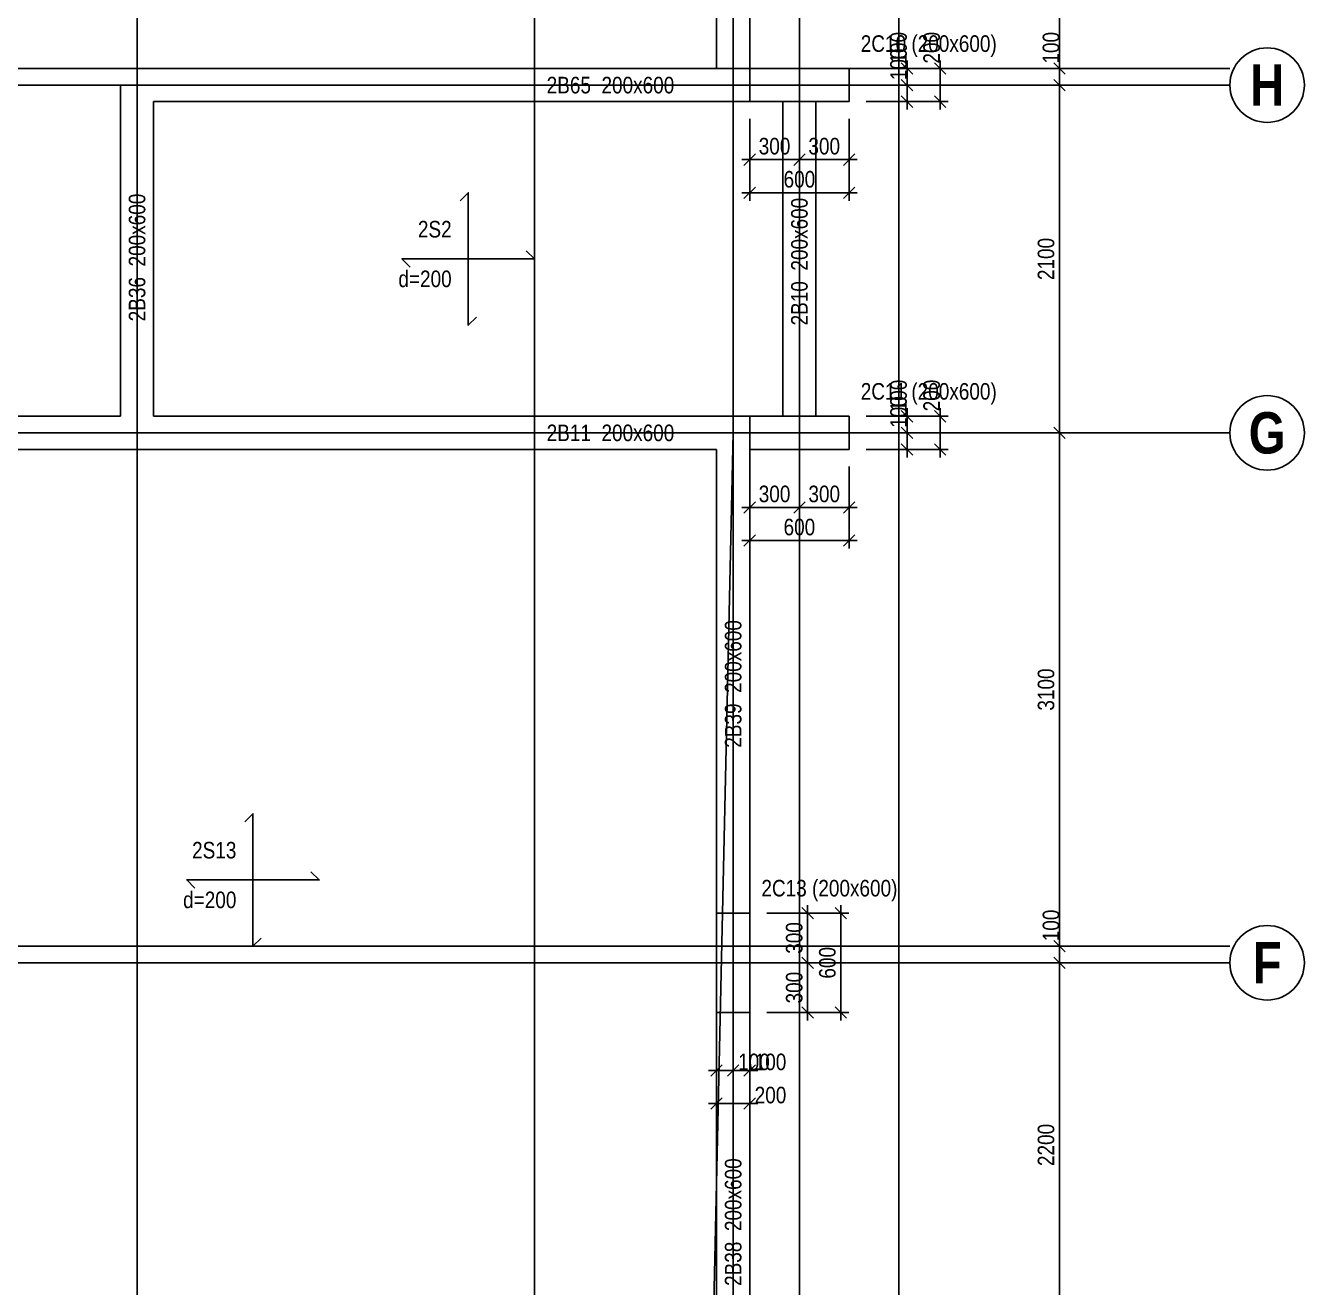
# Model space of a CAD drawing. Extents: x 0 to 206258, y -403073 to 0.
# Drawn here: x 87561 to 95284, y -28652 to -21033 of the extents above; entities that cross this region are included whole.
import ezdxf
from ezdxf.enums import TextEntityAlignment as Align
from ezdxf.lldxf.tags import DXFTag

# ---------------------------------------------------------------- set-up
doc = ezdxf.new("R2010")
doc.units = 0
doc.header["$LTSCALE"] = 1000
for name, color, linetype in [('Axis Circle(Dir 1)', 150, 'Continuous'), ('Axis Label(Dir 1)', 7, 'Continuous'), ('Axis Line(Dir 1)', 8, 'CENTER2'), ('Axis Line(Dir 2)', 150, 'CENTER2'), ('Column Line', 7, 'Continuous'), ('Dimension Line', 5, 'Continuous'), ('Slab Edge Line', 5, 'Continuous'), ('Slab Label', 5, 'Continuous')]:
    doc.layers.add(name, color=color, linetype=linetype)
for name, color, linetype, true_color in [('Beam Label', 159, 'Continuous', 0x35424f), ('Beam Line', 159, 'HIDDEN2', 0x35424f), ('Column Label', 159, 'Continuous', 0x35424f), ('Ghost Axis Line', 254, 'Continuous', 0xbebebe)]:
    doc.layers.add(name, color=color, linetype=linetype, true_color=true_color)
doc.styles.add('Axis Label(Dir 1)', font='ARIALNB.TTF', dxfattribs={"height": 250})
doc.styles.add('Beam Label', font='ARIALN.TTF', dxfattribs={"height": 100})
doc.styles.add('Column Label', font='ARIALN.TTF', dxfattribs={"height": 100})
doc.styles.add('Dimension Text', font='ARIALN.TTF', dxfattribs={"height": 100})
doc.styles.add('Slab Label', font='ARIALN.TTF', dxfattribs={"height": 100})
tags = doc.linetypes.add('CENTER2', pattern=[1.125, 0.75, -0.125, 0.125, -0.125]).pattern_tags.tags
tags[10:11] = [DXFTag(74, 4), DXFTag(75, 0), DXFTag(340, '0'), DXFTag(46, 0.0), DXFTag(50, 0.0), DXFTag(44, 0.0), DXFTag(45, 0.0)]
tags[8:9] = [DXFTag(74, 4), DXFTag(75, 0), DXFTag(340, '0'), DXFTag(46, 0.0), DXFTag(50, 0.0), DXFTag(44, 0.0), DXFTag(45, 0.0)]
tags[6:7] = [DXFTag(74, 4), DXFTag(75, 0), DXFTag(340, '0'), DXFTag(46, 0.0), DXFTag(50, 0.0), DXFTag(44, 0.0), DXFTag(45, 0.0)]
tags[4:5] = [DXFTag(74, 4), DXFTag(75, 0), DXFTag(340, '0'), DXFTag(46, 0.0), DXFTag(50, 0.0), DXFTag(44, 0.0), DXFTag(45, 0.0)]
tags = doc.linetypes.add('HIDDEN2', pattern=[0.1875, 0.125, -0.0625]).pattern_tags.tags
tags[6:7] = [DXFTag(74, 4), DXFTag(75, 0), DXFTag(340, '0'), DXFTag(46, 0.0), DXFTag(50, 0.0), DXFTag(44, 0.0), DXFTag(45, 0.0)]
tags[4:5] = [DXFTag(74, 4), DXFTag(75, 0), DXFTag(340, '0'), DXFTag(46, 0.0), DXFTag(50, 0.0), DXFTag(44, 0.0), DXFTag(45, 0.0)]
doc.dimstyles.get("Standard").update_dxf_attribs({"dimtxt": 100, "dimasz": 30, "dimexe": 48.3, "dimexo": 103.5, "dimgap": 30, "dimtad": 1, "dimtoh": 1, "dimdec": 1, "dimdsep": 46, "dimtxsty": 'Dimension Text', "dimblk": 'PCDIM_TICK', "dimcen": 0.09, "dimclrd": 5, "dimclre": 5, "dimclrt": 5, "dimadec": 1, "dimazin": 0, "dimtp": 1, "dimtm": 1, "dimtfac": 1, "dimtdec": 4, "dimtofl": 0, "dimtmove": 0, "dimatfit": 3, "dimfxl": 1, "dimtolj": 1, "dimtzin": 0, "dimarcsym": 0})

# ---------------------------------------------------------------- blocks, each defined once
blk = doc.blocks.new('PCDIM_TICK')
at = {"layer": 'Dimension Line', "color": 0, "transparency": 33554687}
for p, q in [((1.15, 1.15), (-1.15, -1.15)), ((1.61, 0), (0, 0))]:
    blk.add_line(p, q, dxfattribs=at)
blk = doc.blocks.new('*U660')
at = {"layer": 'Dimension Line', "color": 5, "true_color": 0x0000ff, "transparency": 16777216}
for p, q in [((91934.3, -21595.7), (91934.3, -21890.5)), ((92234.3, -21595.7), (92234.3, -21890.5)), ((91934.3, -21842.2), (92234.3, -21842.2))]:
    blk.add_line(p, q, dxfattribs=at)
at = {"layer": 'Dimension Line', "color": 5, "true_color": 0x0000ff, "transparency": 16777216, "xscale": 30, "yscale": 30, "rotation": 180.0000000000004}
blk.add_blockref('PCDIM_TICK', (91934.3, -21842.2), dxfattribs=at)
at = {"layer": 'Dimension Line', "color": 5, "true_color": 0x0000ff, "transparency": 16777216, "xscale": 30, "yscale": 30}
blk.add_blockref('PCDIM_TICK', (92234.3, -21842.2), dxfattribs=at)
at = {"layer": 'Dimension Line', "color": 5, "true_color": 0x0000ff, "transparency": 16777216, "insert": (92084.3, -21812.2), "char_height": 100, "width": 181.501, "attachment_point": 8, "style": 'Dimension Text'}
blk.add_mtext('300', dxfattribs=at)
blk = doc.blocks.new('*U661')
at = {"layer": 'Dimension Line', "color": 5, "true_color": 0x0000ff, "transparency": 16777216}
for p, q in [((92234.3, -21595.7), (92234.3, -21890.5)), ((92534.3, -21595.7), (92534.3, -21890.5)), ((92234.3, -21842.2), (92534.3, -21842.2))]:
    blk.add_line(p, q, dxfattribs=at)
at = {"layer": 'Dimension Line', "color": 5, "true_color": 0x0000ff, "transparency": 16777216, "xscale": 30, "yscale": 30, "rotation": 180.0000000000004}
blk.add_blockref('PCDIM_TICK', (92234.3, -21842.2), dxfattribs=at)
at = {"layer": 'Dimension Line', "color": 5, "true_color": 0x0000ff, "transparency": 16777216, "xscale": 30, "yscale": 30}
blk.add_blockref('PCDIM_TICK', (92534.3, -21842.2), dxfattribs=at)
at = {"layer": 'Dimension Line', "color": 5, "true_color": 0x0000ff, "transparency": 16777216, "insert": (92384.3, -21812.2), "char_height": 100, "width": 181.501, "attachment_point": 8, "style": 'Dimension Text'}
blk.add_mtext('300', dxfattribs=at)
blk = doc.blocks.new('*U662')
at = {"layer": 'Dimension Line', "color": 5, "true_color": 0x0000ff, "transparency": 16777216}
for p, q in [((91934.3, -21595.7), (91934.3, -22090.5)), ((92534.3, -21595.7), (92534.3, -22090.5)), ((91934.3, -22042.2), (92534.3, -22042.2))]:
    blk.add_line(p, q, dxfattribs=at)
at = {"layer": 'Dimension Line', "color": 5, "true_color": 0x0000ff, "transparency": 16777216, "xscale": 30, "yscale": 30, "rotation": 180.0000000000004}
blk.add_blockref('PCDIM_TICK', (91934.3, -22042.2), dxfattribs=at)
at = {"layer": 'Dimension Line', "color": 5, "true_color": 0x0000ff, "transparency": 16777216, "xscale": 30, "yscale": 30}
blk.add_blockref('PCDIM_TICK', (92534.3, -22042.2), dxfattribs=at)
at = {"layer": 'Dimension Line', "color": 5, "true_color": 0x0000ff, "transparency": 16777216, "insert": (92234.3, -22012.2), "char_height": 100, "width": 181.97, "attachment_point": 8, "style": 'Dimension Text'}
blk.add_mtext('600', dxfattribs=at)
blk = doc.blocks.new('*U663')
at = {"layer": 'Dimension Line', "color": 5, "true_color": 0x0000ff, "transparency": 16777216}
for p, q in [((92637.8, -21392.2), (92932.6, -21392.2)), ((92884.3, -21392.2), (92884.3, -21362.2)), ((92884.3, -21492.2), (92884.3, -21392.2)), ((92637.8, -21492.2), (92932.6, -21492.2))]:
    blk.add_line(p, q, dxfattribs=at)
at = {"layer": 'Dimension Line', "color": 5, "true_color": 0x0000ff, "transparency": 16777216, "xscale": 30, "yscale": 30}
for p, rotation in [((92884.3, -21392.2), 89.99999999999447), ((92884.3, -21492.2), 269.9999999999834)]:
    blk.add_blockref('PCDIM_TICK', p, dxfattribs=dict(at, rotation=rotation))
at = {"layer": 'Dimension Line', "color": 5, "true_color": 0x0000ff, "transparency": 16777216, "insert": (92884.3, -21362.2), "char_height": 100, "width": 173.928, "attachment_point": 7, "rotation": 90, "style": 'Dimension Text'}
blk.add_mtext('100', dxfattribs=at)
blk = doc.blocks.new('*U664')
at = {"layer": 'Dimension Line', "color": 5, "true_color": 0x0000ff, "transparency": 16777216}
for p, q in [((92637.8, -21292.2), (92932.6, -21292.2)), ((92884.3, -21292.2), (92884.3, -21262.2)), ((92884.3, -21392.2), (92884.3, -21292.2)), ((92637.8, -21392.2), (92932.6, -21392.2))]:
    blk.add_line(p, q, dxfattribs=at)
at = {"layer": 'Dimension Line', "color": 5, "true_color": 0x0000ff, "transparency": 16777216, "xscale": 30, "yscale": 30}
for p, rotation in [((92884.3, -21292.2), 89.99999999999447), ((92884.3, -21392.2), 269.9999999999834)]:
    blk.add_blockref('PCDIM_TICK', p, dxfattribs=dict(at, rotation=rotation))
at = {"layer": 'Dimension Line', "color": 5, "true_color": 0x0000ff, "transparency": 16777216, "insert": (92884.3, -21262.2), "char_height": 100, "width": 173.928, "attachment_point": 7, "rotation": 90, "style": 'Dimension Text'}
blk.add_mtext('100', dxfattribs=at)
blk = doc.blocks.new('*U665')
at = {"layer": 'Dimension Line', "color": 5, "true_color": 0x0000ff, "transparency": 16777216}
for p, q in [((92637.8, -21292.2), (93132.6, -21292.2)), ((93084.3, -21292.2), (93084.3, -21262.2)), ((93084.3, -21492.2), (93084.3, -21292.2)), ((92637.8, -21492.2), (93132.6, -21492.2))]:
    blk.add_line(p, q, dxfattribs=at)
at = {"layer": 'Dimension Line', "color": 5, "true_color": 0x0000ff, "transparency": 16777216, "xscale": 30, "yscale": 30}
for p, rotation in [((93084.3, -21292.2), 89.99999999999447), ((93084.3, -21492.2), 269.9999999999834)]:
    blk.add_blockref('PCDIM_TICK', p, dxfattribs=dict(at, rotation=rotation))
at = {"layer": 'Dimension Line', "color": 5, "true_color": 0x0000ff, "transparency": 16777216, "insert": (93084.3, -21262.2), "char_height": 100, "width": 182.775, "attachment_point": 7, "rotation": 90, "style": 'Dimension Text'}
blk.add_mtext('200', dxfattribs=at)
blk = doc.blocks.new('*U666')
at = {"layer": 'Dimension Line', "color": 5, "true_color": 0x0000ff, "transparency": 16777216}
for p, q in [((91934.3, -23695.7), (91934.3, -23990.5)), ((92234.3, -23695.7), (92234.3, -23990.5)), ((91934.3, -23942.2), (92234.3, -23942.2))]:
    blk.add_line(p, q, dxfattribs=at)
at = {"layer": 'Dimension Line', "color": 5, "true_color": 0x0000ff, "transparency": 16777216, "xscale": 30, "yscale": 30, "rotation": 180.0000000000004}
blk.add_blockref('PCDIM_TICK', (91934.3, -23942.2), dxfattribs=at)
at = {"layer": 'Dimension Line', "color": 5, "true_color": 0x0000ff, "transparency": 16777216, "xscale": 30, "yscale": 30}
blk.add_blockref('PCDIM_TICK', (92234.3, -23942.2), dxfattribs=at)
at = {"layer": 'Dimension Line', "color": 5, "true_color": 0x0000ff, "transparency": 16777216, "insert": (92084.3, -23912.2), "char_height": 100, "width": 181.501, "attachment_point": 8, "style": 'Dimension Text'}
blk.add_mtext('300', dxfattribs=at)
blk = doc.blocks.new('*U667')
at = {"layer": 'Dimension Line', "color": 5, "true_color": 0x0000ff, "transparency": 16777216}
for p, q in [((92234.3, -23695.7), (92234.3, -23990.5)), ((92534.3, -23695.7), (92534.3, -23990.5)), ((92234.3, -23942.2), (92534.3, -23942.2))]:
    blk.add_line(p, q, dxfattribs=at)
at = {"layer": 'Dimension Line', "color": 5, "true_color": 0x0000ff, "transparency": 16777216, "xscale": 30, "yscale": 30, "rotation": 180.0000000000004}
blk.add_blockref('PCDIM_TICK', (92234.3, -23942.2), dxfattribs=at)
at = {"layer": 'Dimension Line', "color": 5, "true_color": 0x0000ff, "transparency": 16777216, "xscale": 30, "yscale": 30}
blk.add_blockref('PCDIM_TICK', (92534.3, -23942.2), dxfattribs=at)
at = {"layer": 'Dimension Line', "color": 5, "true_color": 0x0000ff, "transparency": 16777216, "insert": (92384.3, -23912.2), "char_height": 100, "width": 181.501, "attachment_point": 8, "style": 'Dimension Text'}
blk.add_mtext('300', dxfattribs=at)
blk = doc.blocks.new('*U668')
at = {"layer": 'Dimension Line', "color": 5, "true_color": 0x0000ff, "transparency": 16777216}
for p, q in [((91934.3, -23695.7), (91934.3, -24190.5)), ((92534.3, -23695.7), (92534.3, -24190.5)), ((91934.3, -24142.2), (92534.3, -24142.2))]:
    blk.add_line(p, q, dxfattribs=at)
at = {"layer": 'Dimension Line', "color": 5, "true_color": 0x0000ff, "transparency": 16777216, "xscale": 30, "yscale": 30, "rotation": 180.0000000000004}
blk.add_blockref('PCDIM_TICK', (91934.3, -24142.2), dxfattribs=at)
at = {"layer": 'Dimension Line', "color": 5, "true_color": 0x0000ff, "transparency": 16777216, "xscale": 30, "yscale": 30}
blk.add_blockref('PCDIM_TICK', (92534.3, -24142.2), dxfattribs=at)
at = {"layer": 'Dimension Line', "color": 5, "true_color": 0x0000ff, "transparency": 16777216, "insert": (92234.3, -24112.2), "char_height": 100, "width": 181.97, "attachment_point": 8, "style": 'Dimension Text'}
blk.add_mtext('600', dxfattribs=at)
blk = doc.blocks.new('*U669')
at = {"layer": 'Dimension Line', "color": 5, "true_color": 0x0000ff, "transparency": 16777216}
for p, q in [((92884.3, -23492.2), (92884.3, -23462.2)), ((92637.8, -23492.2), (92932.6, -23492.2)), ((92884.3, -23592.2), (92884.3, -23492.2)), ((92637.8, -23592.2), (92932.6, -23592.2))]:
    blk.add_line(p, q, dxfattribs=at)
at = {"layer": 'Dimension Line', "color": 5, "true_color": 0x0000ff, "transparency": 16777216, "xscale": 30, "yscale": 30}
for p, rotation in [((92884.3, -23492.2), 89.99999999999447), ((92884.3, -23592.2), 269.9999999999834)]:
    blk.add_blockref('PCDIM_TICK', p, dxfattribs=dict(at, rotation=rotation))
at = {"layer": 'Dimension Line', "color": 5, "true_color": 0x0000ff, "transparency": 16777216, "insert": (92884.3, -23462.2), "char_height": 100, "width": 173.928, "attachment_point": 7, "rotation": 90, "style": 'Dimension Text'}
blk.add_mtext('100', dxfattribs=at)
blk = doc.blocks.new('*U670')
at = {"layer": 'Dimension Line', "color": 5, "true_color": 0x0000ff, "transparency": 16777216}
for p, q in [((92637.8, -23392.2), (92932.6, -23392.2)), ((92884.3, -23392.2), (92884.3, -23362.2)), ((92884.3, -23492.2), (92884.3, -23392.2)), ((92637.8, -23492.2), (92932.6, -23492.2))]:
    blk.add_line(p, q, dxfattribs=at)
at = {"layer": 'Dimension Line', "color": 5, "true_color": 0x0000ff, "transparency": 16777216, "xscale": 30, "yscale": 30}
for p, rotation in [((92884.3, -23392.2), 89.99999999999447), ((92884.3, -23492.2), 269.9999999999834)]:
    blk.add_blockref('PCDIM_TICK', p, dxfattribs=dict(at, rotation=rotation))
at = {"layer": 'Dimension Line', "color": 5, "true_color": 0x0000ff, "transparency": 16777216, "insert": (92884.3, -23362.2), "char_height": 100, "width": 173.928, "attachment_point": 7, "rotation": 90, "style": 'Dimension Text'}
blk.add_mtext('100', dxfattribs=at)
blk = doc.blocks.new('*U671')
at = {"layer": 'Dimension Line', "color": 5, "true_color": 0x0000ff, "transparency": 16777216}
for p, q in [((92637.8, -23392.2), (93132.6, -23392.2)), ((93084.3, -23392.2), (93084.3, -23362.2)), ((93084.3, -23592.2), (93084.3, -23392.2)), ((92637.8, -23592.2), (93132.6, -23592.2))]:
    blk.add_line(p, q, dxfattribs=at)
at = {"layer": 'Dimension Line', "color": 5, "true_color": 0x0000ff, "transparency": 16777216, "xscale": 30, "yscale": 30}
for p, rotation in [((93084.3, -23392.2), 89.99999999999447), ((93084.3, -23592.2), 269.9999999999834)]:
    blk.add_blockref('PCDIM_TICK', p, dxfattribs=dict(at, rotation=rotation))
at = {"layer": 'Dimension Line', "color": 5, "true_color": 0x0000ff, "transparency": 16777216, "insert": (93084.3, -23362.2), "char_height": 100, "width": 182.775, "attachment_point": 7, "rotation": 90, "style": 'Dimension Text'}
blk.add_mtext('200', dxfattribs=at)
blk = doc.blocks.new('*U678')
at = {"layer": 'Dimension Line', "color": 5, "true_color": 0x0000ff, "transparency": 16777216}
for p, q in [((91734.3, -27095.7), (91734.3, -27390.5)), ((91834.3, -27095.7), (91834.3, -27390.5)), ((91734.3, -27342.2), (91834.3, -27342.2)), ((91834.3, -27342.2), (91864.3, -27342.2))]:
    blk.add_line(p, q, dxfattribs=at)
at = {"layer": 'Dimension Line', "color": 5, "true_color": 0x0000ff, "transparency": 16777216, "xscale": 30, "yscale": 30, "rotation": 180.0000000000004}
blk.add_blockref('PCDIM_TICK', (91734.3, -27342.2), dxfattribs=at)
at = {"layer": 'Dimension Line', "color": 5, "true_color": 0x0000ff, "transparency": 16777216, "xscale": 30, "yscale": 30}
blk.add_blockref('PCDIM_TICK', (91834.3, -27342.2), dxfattribs=at)
at = {"layer": 'Dimension Line', "color": 5, "true_color": 0x0000ff, "transparency": 16777216, "insert": (91864.3, -27342.2), "char_height": 100, "width": 173.928, "attachment_point": 7, "style": 'Dimension Text'}
blk.add_mtext('100', dxfattribs=at)
blk = doc.blocks.new('*U679')
at = {"layer": 'Dimension Line', "color": 5, "true_color": 0x0000ff, "transparency": 16777216}
for p, q in [((91834.3, -27095.7), (91834.3, -27390.5)), ((91934.3, -27095.7), (91934.3, -27390.5)), ((91834.3, -27342.2), (91934.3, -27342.2)), ((91934.3, -27342.2), (91964.3, -27342.2))]:
    blk.add_line(p, q, dxfattribs=at)
at = {"layer": 'Dimension Line', "color": 5, "true_color": 0x0000ff, "transparency": 16777216, "xscale": 30, "yscale": 30, "rotation": 180.0000000000004}
blk.add_blockref('PCDIM_TICK', (91834.3, -27342.2), dxfattribs=at)
at = {"layer": 'Dimension Line', "color": 5, "true_color": 0x0000ff, "transparency": 16777216, "xscale": 30, "yscale": 30}
blk.add_blockref('PCDIM_TICK', (91934.3, -27342.2), dxfattribs=at)
at = {"layer": 'Dimension Line', "color": 5, "true_color": 0x0000ff, "transparency": 16777216, "insert": (91964.3, -27342.2), "char_height": 100, "width": 173.928, "attachment_point": 7, "style": 'Dimension Text'}
blk.add_mtext('100', dxfattribs=at)
blk = doc.blocks.new('*U680')
at = {"layer": 'Dimension Line', "color": 5, "true_color": 0x0000ff, "transparency": 16777216}
for p, q in [((91734.3, -27095.7), (91734.3, -27590.5)), ((91934.3, -27095.7), (91934.3, -27590.5)), ((91734.3, -27542.2), (91934.3, -27542.2)), ((91934.3, -27542.2), (91964.3, -27542.2))]:
    blk.add_line(p, q, dxfattribs=at)
at = {"layer": 'Dimension Line', "color": 5, "true_color": 0x0000ff, "transparency": 16777216, "xscale": 30, "yscale": 30, "rotation": 180.0000000000004}
blk.add_blockref('PCDIM_TICK', (91734.3, -27542.2), dxfattribs=at)
at = {"layer": 'Dimension Line', "color": 5, "true_color": 0x0000ff, "transparency": 16777216, "xscale": 30, "yscale": 30}
blk.add_blockref('PCDIM_TICK', (91934.3, -27542.2), dxfattribs=at)
at = {"layer": 'Dimension Line', "color": 5, "true_color": 0x0000ff, "transparency": 16777216, "insert": (91964.3, -27542.2), "char_height": 100, "width": 182.775, "attachment_point": 7, "style": 'Dimension Text'}
blk.add_mtext('200', dxfattribs=at)
blk = doc.blocks.new('*U681')
at = {"layer": 'Dimension Line', "color": 5, "true_color": 0x0000ff, "transparency": 16777216}
for p, q in [((92037.8, -26692.2), (92332.6, -26692.2)), ((92284.3, -26992.2), (92284.3, -26692.2)), ((92037.8, -26992.2), (92332.6, -26992.2))]:
    blk.add_line(p, q, dxfattribs=at)
at = {"layer": 'Dimension Line', "color": 5, "true_color": 0x0000ff, "transparency": 16777216, "xscale": 30, "yscale": 30}
for p, rotation in [((92284.3, -26692.2), 89.99999999999447), ((92284.3, -26992.2), 269.9999999999834)]:
    blk.add_blockref('PCDIM_TICK', p, dxfattribs=dict(at, rotation=rotation))
at = {"layer": 'Dimension Line', "color": 5, "true_color": 0x0000ff, "transparency": 16777216, "insert": (92254.3, -26842.2), "char_height": 100, "width": 181.501, "attachment_point": 8, "rotation": 90, "style": 'Dimension Text'}
blk.add_mtext('300', dxfattribs=at)
blk = doc.blocks.new('*U682')
at = {"layer": 'Dimension Line', "color": 5, "true_color": 0x0000ff, "transparency": 16777216}
for p, q in [((92037.8, -26392.2), (92332.6, -26392.2)), ((92284.3, -26692.2), (92284.3, -26392.2)), ((92037.8, -26692.2), (92332.6, -26692.2))]:
    blk.add_line(p, q, dxfattribs=at)
at = {"layer": 'Dimension Line', "color": 5, "true_color": 0x0000ff, "transparency": 16777216, "xscale": 30, "yscale": 30}
for p, rotation in [((92284.3, -26392.2), 89.99999999999447), ((92284.3, -26692.2), 269.9999999999834)]:
    blk.add_blockref('PCDIM_TICK', p, dxfattribs=dict(at, rotation=rotation))
at = {"layer": 'Dimension Line', "color": 5, "true_color": 0x0000ff, "transparency": 16777216, "insert": (92254.3, -26542.2), "char_height": 100, "width": 181.501, "attachment_point": 8, "rotation": 90, "style": 'Dimension Text'}
blk.add_mtext('300', dxfattribs=at)
blk = doc.blocks.new('*U683')
at = {"layer": 'Dimension Line', "color": 5, "true_color": 0x0000ff, "transparency": 16777216}
for p, q in [((92037.8, -26392.2), (92532.6, -26392.2)), ((92484.3, -26992.2), (92484.3, -26392.2)), ((92037.8, -26992.2), (92532.6, -26992.2))]:
    blk.add_line(p, q, dxfattribs=at)
at = {"layer": 'Dimension Line', "color": 5, "true_color": 0x0000ff, "transparency": 16777216, "xscale": 30, "yscale": 30}
for p, rotation in [((92484.3, -26392.2), 89.99999999999447), ((92484.3, -26992.2), 269.9999999999834)]:
    blk.add_blockref('PCDIM_TICK', p, dxfattribs=dict(at, rotation=rotation))
at = {"layer": 'Dimension Line', "color": 5, "true_color": 0x0000ff, "transparency": 16777216, "insert": (92454.3, -26692.2), "char_height": 100, "width": 181.97, "attachment_point": 8, "rotation": 90, "style": 'Dimension Text'}
blk.add_mtext('600', dxfattribs=at)
blk = doc.blocks.new('*U797')
at = {"layer": 'Dimension Line', "color": 5, "true_color": 0x0000ff, "transparency": 16777216}
for p, q in [((93308.5, -26692.2), (93853.3, -26692.2)), ((93805, -28892.2), (93805, -26692.2)), ((93308.5, -28892.2), (93853.3, -28892.2))]:
    blk.add_line(p, q, dxfattribs=at)
at = {"layer": 'Dimension Line', "color": 5, "true_color": 0x0000ff, "transparency": 16777216, "xscale": 30, "yscale": 30}
for p, rotation in [((93805, -26692.2), 89.99999999999447), ((93805, -28892.2), 269.9999999999834)]:
    blk.add_blockref('PCDIM_TICK', p, dxfattribs=dict(at, rotation=rotation))
at = {"layer": 'Dimension Line', "color": 5, "true_color": 0x0000ff, "transparency": 16777216, "insert": (93775, -27792.2), "char_height": 100, "width": 247.252, "attachment_point": 8, "rotation": 90, "style": 'Dimension Text'}
blk.add_mtext('2200', dxfattribs=at)
blk = doc.blocks.new('*U798')
at = {"layer": 'Dimension Line', "color": 5, "true_color": 0x0000ff, "transparency": 16777216}
for p, q in [((93805, -26592.2), (93805, -26562.2)), ((93308.5, -26592.2), (93853.3, -26592.2)), ((93805, -26692.2), (93805, -26592.2)), ((93308.5, -26692.2), (93853.3, -26692.2))]:
    blk.add_line(p, q, dxfattribs=at)
at = {"layer": 'Dimension Line', "color": 5, "true_color": 0x0000ff, "transparency": 16777216, "xscale": 30, "yscale": 30}
for p, rotation in [((93805, -26592.2), 89.99999999999447), ((93805, -26692.2), 269.9999999999834)]:
    blk.add_blockref('PCDIM_TICK', p, dxfattribs=dict(at, rotation=rotation))
at = {"layer": 'Dimension Line', "color": 5, "true_color": 0x0000ff, "transparency": 16777216, "insert": (93805, -26562.2), "char_height": 100, "width": 173.928, "attachment_point": 7, "rotation": 90, "style": 'Dimension Text'}
blk.add_mtext('100', dxfattribs=at)
blk = doc.blocks.new('*U799')
at = {"layer": 'Dimension Line', "color": 5, "true_color": 0x0000ff, "transparency": 16777216}
for p, q in [((93308.5, -23492.2), (93853.3, -23492.2)), ((93805, -26592.2), (93805, -23492.2)), ((93308.5, -26592.2), (93853.3, -26592.2))]:
    blk.add_line(p, q, dxfattribs=at)
at = {"layer": 'Dimension Line', "color": 5, "true_color": 0x0000ff, "transparency": 16777216, "xscale": 30, "yscale": 30}
for p, rotation in [((93805, -23492.2), 89.99999999999447), ((93805, -26592.2), 269.9999999999834)]:
    blk.add_blockref('PCDIM_TICK', p, dxfattribs=dict(at, rotation=rotation))
at = {"layer": 'Dimension Line', "color": 5, "true_color": 0x0000ff, "transparency": 16777216, "insert": (93775, -25042.2), "char_height": 100, "width": 245.979, "attachment_point": 8, "rotation": 90, "style": 'Dimension Text'}
blk.add_mtext('3100', dxfattribs=at)
blk = doc.blocks.new('*U800')
at = {"layer": 'Dimension Line', "color": 5, "true_color": 0x0000ff, "transparency": 16777216}
for p, q in [((93308.5, -21392.2), (93853.3, -21392.2)), ((93805, -23492.2), (93805, -21392.2)), ((93308.5, -23492.2), (93853.3, -23492.2))]:
    blk.add_line(p, q, dxfattribs=at)
at = {"layer": 'Dimension Line', "color": 5, "true_color": 0x0000ff, "transparency": 16777216, "xscale": 30, "yscale": 30}
for p, rotation in [((93805, -21392.2), 89.99999999999447), ((93805, -23492.2), 269.9999999999834)]:
    blk.add_blockref('PCDIM_TICK', p, dxfattribs=dict(at, rotation=rotation))
at = {"layer": 'Dimension Line', "color": 5, "true_color": 0x0000ff, "transparency": 16777216, "insert": (93775, -22442.2), "char_height": 100, "width": 247.252, "attachment_point": 8, "rotation": 90, "style": 'Dimension Text'}
blk.add_mtext('2100', dxfattribs=at)
blk = doc.blocks.new('*U801')
at = {"layer": 'Dimension Line', "color": 5, "true_color": 0x0000ff, "transparency": 16777216}
for p, q in [((93308.5, -21292.2), (93853.3, -21292.2)), ((93805, -21292.2), (93805, -21262.2)), ((93805, -21392.2), (93805, -21292.2)), ((93308.5, -21392.2), (93853.3, -21392.2))]:
    blk.add_line(p, q, dxfattribs=at)
at = {"layer": 'Dimension Line', "color": 5, "true_color": 0x0000ff, "transparency": 16777216, "xscale": 30, "yscale": 30}
for p, rotation in [((93805, -21292.2), 89.99999999999447), ((93805, -21392.2), 269.9999999999834)]:
    blk.add_blockref('PCDIM_TICK', p, dxfattribs=dict(at, rotation=rotation))
at = {"layer": 'Dimension Line', "color": 5, "true_color": 0x0000ff, "transparency": 16777216, "insert": (93805, -21262.2), "char_height": 100, "width": 173.928, "attachment_point": 7, "rotation": 90, "style": 'Dimension Text'}
blk.add_mtext('100', dxfattribs=at)
blk = doc.blocks.new('*U802')
at = {"layer": 'Dimension Line', "color": 5, "true_color": 0x0000ff, "transparency": 16777216}
for p, q in [((93308.5, -19692.2), (93853.3, -19692.2)), ((93805, -21292.2), (93805, -19692.2)), ((93308.5, -21292.2), (93853.3, -21292.2))]:
    blk.add_line(p, q, dxfattribs=at)
at = {"layer": 'Dimension Line', "color": 5, "true_color": 0x0000ff, "transparency": 16777216, "xscale": 30, "yscale": 30}
for p, rotation in [((93805, -19692.2), 89.99999999999447), ((93805, -21292.2), 269.9999999999834)]:
    blk.add_blockref('PCDIM_TICK', p, dxfattribs=dict(at, rotation=rotation))
at = {"layer": 'Dimension Line', "color": 5, "true_color": 0x0000ff, "transparency": 16777216, "insert": (93775, -20492.2), "char_height": 100, "width": 238.405, "attachment_point": 8, "rotation": 90, "style": 'Dimension Text'}
blk.add_mtext('1600', dxfattribs=at)

msp = doc.modelspace()

# ---------------------------------------------------------------- linework, layer by layer
at = {"layer": 'Axis Circle(Dir 1)', "transparency": 33554687}
for centre in [(95059.29, -21392.207), (95059.29, -23492.207), (95059.29, -26692.207)]:
    msp.add_circle(centre, 225, dxfattribs=at)
at = {"layer": 'Axis Line(Dir 1)', "transparency": 33554687}
for points in [[(77034.29, -21392.207), (94834.29, -21392.207)], [(77034.29, -23492.207), (94834.29, -23492.207)], [(77034.29, -26692.207), (94834.29, -26692.207)]]:
    msp.add_lwpolyline(points, dxfattribs=at)
at = {"layer": 'Axis Line(Dir 2)', "transparency": 33554687}
for points in [[(88234.29, -38092.207), (88234.29, -14292.207)], [(90634.29, -38092.207), (90634.29, -14292.207)], [(91834.29, -38092.207), (91834.29, -14292.207)], [(92234.29, -38092.207), (92234.29, -14292.207)], [(92834.29, -38092.207), (92834.29, -14292.207)]]:
    msp.add_lwpolyline(points, dxfattribs=at)
at = {"layer": 'Beam Line', "transparency": 33554687}
for points in [[(91734.29, -21292.207), (91734.29, -16392.207)], [(88234.29, -21292.207), (91734.29, -21292.207)], [(91934.29, -21292.207), (92234.29, -21292.207)], [(88134.29, -23392.207), (88134.29, -21392.207)], [(88334.29, -23392.207), (88334.29, -21492.207)], [(88334.29, -21492.207), (91934.29, -21492.207)], [(92134.29, -23392.207), (92134.29, -21492.207)], [(86334.29, -23392.207), (88134.29, -23392.207)], [(88334.29, -23392.207), (91934.29, -23392.207)], [(86334.29, -23592.207), (91734.29, -23592.207)], [(91734.29, -26392.207), (91734.29, -23592.207)], [(91934.29, -23592.207), (92234.29, -23592.207)], [(91734.29, -28792.207), (91734.29, -26992.207)]]:
    msp.add_lwpolyline(points, dxfattribs=at)
at = {"layer": 'Beam Line', "linetype": 'Continuous', "transparency": 33554687}
for points in [[(91934.29, -21292.207), (91934.29, -16392.207)], [(92334.29, -23392.207), (92334.29, -21492.207)], [(91934.29, -26392.207), (91934.29, -23592.207)], [(91934.29, -30192.207), (91934.29, -26992.207)]]:
    msp.add_lwpolyline(points, dxfattribs=at)
at = {"layer": 'Column Line', "transparency": 33554687}
for points in [[(92534.29, -21492.207), (92534.29, -21292.207), (91934.29, -21292.207), (91934.29, -21492.207)], [(92534.29, -23592.207), (92534.29, -23392.207), (91934.29, -23392.207), (91934.29, -23592.207)], [(91734.29, -26992.207), (91934.29, -26992.207), (91934.29, -26392.207), (91734.29, -26392.207)]]:
    msp.add_lwpolyline(points, close=True, dxfattribs=at)
at = {"layer": 'Ghost Axis Line', "transparency": 33554687}
for points in [[(77034.29, -21292.207), (94834.29, -21292.207)], [(91684.29, -30292.207), (91834.29, -23492.207)], [(77034.29, -26592.207), (94834.29, -26592.207)]]:
    msp.add_lwpolyline(points, dxfattribs=at)
at = {"layer": 'Slab Edge Line', "transparency": 33554687}
for points in [[(90184.793, -22091.704), (90234.29, -22042.207)], [(90234.29, -22842.207), (90234.29, -22042.207)], [(90584.793, -22392.709), (90634.29, -22442.207)], [(89834.29, -22442.207), (90634.29, -22442.207)], [(89883.788, -22491.704), (89834.29, -22442.207)], [(90283.788, -22792.709), (90234.29, -22842.207)], [(88884.793, -25841.704), (88934.29, -25792.207)], [(88934.29, -26592.207), (88934.29, -25792.207)], [(89284.793, -26142.709), (89334.29, -26192.207)], [(88534.29, -26192.207), (89334.29, -26192.207)], [(88583.788, -26241.704), (88534.29, -26192.207)], [(88983.788, -26542.709), (88934.29, -26592.207)]]:
    msp.add_lwpolyline(points, close=True, dxfattribs=at)

# ---------------------------------------------------------------- texts
at = {"layer": 'Axis Label(Dir 1)', "transparency": 33554687, "style": 'Axis Label(Dir 1)'}
for s, p in [('H', (95059.29, -21392.207)), ('G', (95059.29, -23492.207)), ('F', (95059.29, -26692.207))]:
    msp.add_text(s, height=250, dxfattribs=at).set_placement(p, align=Align.MIDDLE_CENTER)
at = {"layer": 'Beam Label', "transparency": 33554687, "style": 'Beam Label'}
for s, p in [('2B65  200x600 ', (91109.29, -21392.207)), ('2B11  200x600 ', (91109.29, -23492.207))]:
    msp.add_text(s, height=100, dxfattribs=at).set_placement(p, align=Align.MIDDLE_CENTER)
for s, p in [('2B36  200x600 ', (88234.29, -22417.207)), ('2B10  200x600 ', (92234.29, -22442.207)), ('2B39  200x600 ', (91834.29, -24992.207)), ('2B38  200x600 ', (91834.29, -28242.207))]:
    msp.add_text(s, height=100, rotation=90, dxfattribs=at).set_placement(p, align=Align.MIDDLE_CENTER)
at = {"layer": 'Column Label', "transparency": 33554687, "style": 'Column Label'}
for s, p in [('2C10 (200x600)', (92605.001, -21221.496)), ('2C11 (200x600)', (92605.001, -23321.496)), ('2C13 (200x600)', (92005.001, -26321.496))]:
    msp.add_text(s, height=100, dxfattribs=at).set_placement(p, align=Align.BOTTOM_LEFT)
at = {"layer": 'Slab Label', "transparency": 33554687, "style": 'Slab Label'}
for s, p in [('2S2', (90134.29, -22342.207)), ('d=200', (90134.29, -22642.207)), ('2S13', (88834.29, -26092.207)), ('d=200', (88834.29, -26392.207))]:
    msp.add_text(s, height=100, dxfattribs=at).set_placement(p, align=Align.BOTTOM_RIGHT)

# ---------------------------------------------------------------- dimensions: what is measured, and where the dimension line sits
at = {"layer": 'Dimension Line', "transparency": 33554687}
for base, p1, p2, picture, middle in [((93805.001, -20492.207), (93205.001, -21292.207), (93205.001, -19692.207), '*U802', (93805.001, -20492.207)), ((93805.001, -21342.207), (93205.001, -21392.207), (93205.001, -21292.207), '*U801', (93805.001, -21342.207)), ((93805.001, -22442.207), (93205.001, -23492.207), (93205.001, -21392.207), '*U800', (93805.001, -22442.207)), ((93805.001, -25042.207), (93205.001, -26592.207), (93205.001, -23492.207), '*U799', (93805.001, -25042.207)), ((93805.001, -26642.207), (93205.001, -26692.207), (93205.001, -26592.207), '*U798', (93805.001, -26642.207)), ((93805.001, -27792.207), (93205.001, -28892.207), (93205.001, -26692.207), '*U797', (93805.001, -27792.207))]:
    dim = msp.add_linear_dim(base=base, p1=p1, p2=p2, angle=90, dimstyle='Standard', override={"dimscale": 1, "dimtxt": 100, "dimasz": 30, "dimexe": 48.3, "dimexo": 103.5, "dimgap": 30, "dimtad": 1, "dimtih": 0, "dimdec": 1, "dimlfac": 1, "dimzin": 8, "dimlunit": 2, "dimpost": '', "dimtxsty": 'Dimension Text', "dimblk": 'PCDIM_TICK', "dimse1": 0, "dimse2": 0, "dimsd2": 0, "dimclrd": 5, "dimclre": 5, "dimclrt": 5, "dimaunit": 0, "dimadec": 1, "dimazin": 0, "dimtol": 0, "dimtp": 1, "dimtm": 1, "dimtmove": 0}, dxfattribs=at)
    dim.commit()
    dim.dimension.update_dxf_attribs({"geometry": picture, "text_midpoint": middle})
for p1, p2, distance, picture, middle in [((92534.29, -21392.207), (92534.29, -21292.207), -350, '*U664', (92884.29, -21342.207)), ((92534.29, -21492.207), (92534.29, -21292.207), -550, '*U665', (93084.29, -21392.207)), ((92534.29, -21492.207), (92534.29, -21392.207), -350, '*U663', (92884.29, -21442.207)), ((91934.29, -21492.207), (92234.29, -21492.207), -350, '*U660', (92084.29, -21842.207)), ((91934.29, -21492.207), (92534.29, -21492.207), -550, '*U662', (92234.29, -22042.207)), ((92234.29, -21492.207), (92534.29, -21492.207), -350, '*U661', (92384.29, -21842.207)), ((92534.29, -23492.207), (92534.29, -23392.207), -350, '*U670', (92884.29, -23442.207)), ((92534.29, -23592.207), (92534.29, -23392.207), -550, '*U671', (93084.29, -23492.207)), ((92534.29, -23592.207), (92534.29, -23492.207), -350, '*U669', (92884.29, -23542.207)), ((91934.29, -23592.207), (92234.29, -23592.207), -350, '*U666', (92084.29, -23942.207)), ((91934.29, -23592.207), (92534.29, -23592.207), -550, '*U668', (92234.29, -24142.207)), ((92234.29, -23592.207), (92534.29, -23592.207), -350, '*U667', (92384.29, -23942.207)), ((91934.29, -26692.207), (91934.29, -26392.207), -350, '*U682', (92284.29, -26542.207)), ((91934.29, -26992.207), (91934.29, -26392.207), -550, '*U683', (92484.29, -26692.207)), ((91934.29, -26992.207), (91934.29, -26692.207), -350, '*U681', (92284.29, -26842.207)), ((91734.29, -26992.207), (91834.29, -26992.207), -350, '*U678', (91784.29, -27342.207)), ((91734.29, -26992.207), (91934.29, -26992.207), -550, '*U680', (91834.29, -27542.207)), ((91834.29, -26992.207), (91934.29, -26992.207), -350, '*U679', (91884.29, -27342.207))]:
    dim = msp.add_aligned_dim(p1=p1, p2=p2, distance=distance, dimstyle='Standard', override={"dimscale": 1, "dimtxt": 100, "dimasz": 30, "dimexe": 48.3, "dimexo": 103.5, "dimgap": 30, "dimtad": 1, "dimtih": 0, "dimdec": 1, "dimlfac": 1, "dimzin": 8, "dimlunit": 2, "dimpost": '', "dimtxsty": 'Dimension Text', "dimblk": 'PCDIM_TICK', "dimse1": 0, "dimse2": 0, "dimsd2": 0, "dimclrd": 5, "dimclre": 5, "dimclrt": 5, "dimaunit": 0, "dimadec": 1, "dimazin": 0, "dimtol": 0, "dimtp": 1, "dimtm": 1, "dimtmove": 0}, dxfattribs=at)
    dim.commit()
    dim.dimension.update_dxf_attribs({"geometry": picture, "text_midpoint": middle})

doc.saveas('drawing.dxf')
